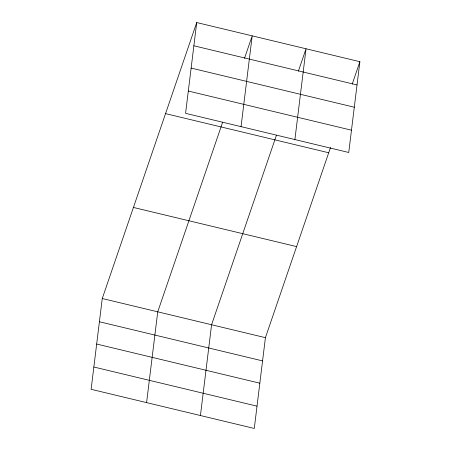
<?xml version="1.0" encoding="UTF-8"?>
<svg xmlns="http://www.w3.org/2000/svg" width="451" height="451" viewBox="0 0 451 451"><rect width="100%" height="100%" fill="white"/><g stroke="black" fill="none" stroke-linecap="round" stroke-linejoin="round"><path stroke-width="0.68" d="M196.721 22.55L185.575 113.336L348.741 152.483L359.887 61.697L196.721 22.55L102.259 298.517L91.113 389.303L254.279 428.45L265.425 337.664L330.521 147.483M146.592 402.613L157.737 311.827L222.608 122.311M200.436 415.534L211.581 324.743L276.452 135.227M241.048 126.646L252.199 35.86L244.515 58.297M294.892 139.562L306.043 48.776L298.359 71.213M352.208 84.134L359.887 61.697M193.868 45.788L357.034 84.935M191.128 68.078L354.294 107.225M188.309 91.046L351.476 130.192M165.551 113.618L328.717 152.765M133.434 207.449L296.6 246.596M102.259 298.517L265.425 337.664M99.406 321.755L262.572 360.901M96.672 344.045L259.838 383.192M93.847 367.013L257.019 406.159"/></g></svg>
